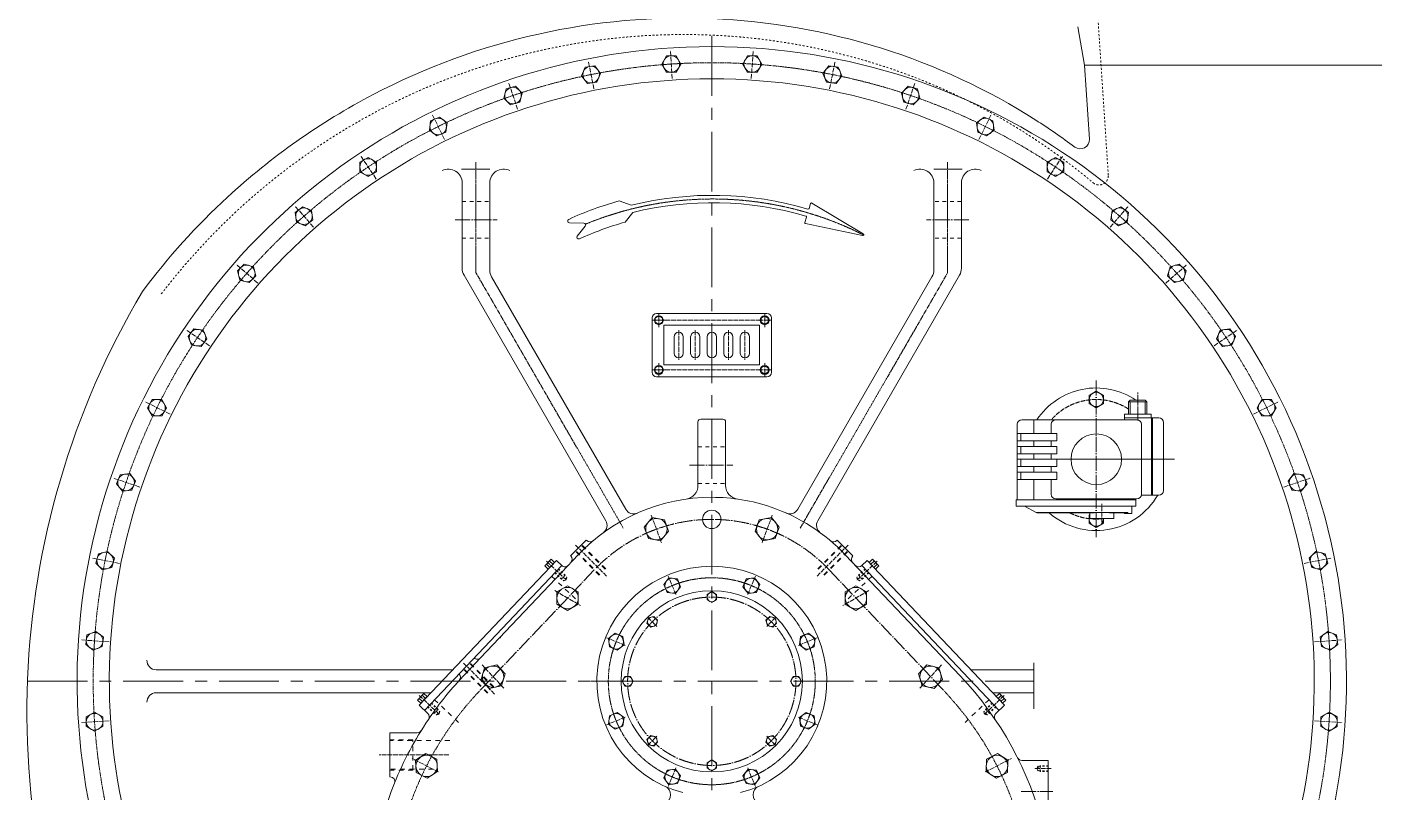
# Model space of a CAD drawing. Header units: millimetres. Extents: x -186 to 966092, y 1050 to 737262.
# Drawn here: x 171915 to 226377, y 528153 to 559086 of the extents above; entities that cross this region are included whole.
import ezdxf

# ---------------------------------------------------------------- set-up
doc = ezdxf.new("R2010")
doc.units = ezdxf.units.MM
doc.header["$LTSCALE"] = 25.4
for name, pattern in [('ACAD_ISO04W100', [30, 24, -3, 0, -3]), ('CENTER', [50.8, 31.75, -6.35, 6.35, -6.35]), ('CHAIN', [0.7087, 0.4724, -0.0591, 0.1181, -0.0591]), ('EB_DASH', [6, 3, -3]), ('EB_DASHDOT', [39, 30, -3, 3, -3])]:
    doc.linetypes.add(name, pattern=pattern)
doc.layers.add('CAXA1', color=5, linetype='CENTER', lineweight=5)

msp = doc.modelspace()

# ---------------------------------------------------------------- linework, layer by layer
at = {"color": 7, "linetype": 'EB_DASH', "lineweight": 5}
for p, q in [((215633.44, 553092.57), (215220.7, 559331.39)), ((193253.44, 537014.81), (193523.3, 536758.97)), ((193266.23, 537028.3), (193617.05, 536695.72)), ((193394.15, 537163.23), (193744.96, 536830.65)), ((193406.94, 537176.73), (193676.8, 536920.89)), ((205811.36, 537163.23), (205460.54, 536830.65)), ((205798.56, 537176.73), (205528.7, 536920.89)), ((205939.27, 537028.3), (205588.46, 536695.72)), ((205952.07, 537014.81), (205682.21, 536758.97)), ((193676.8, 536920.89), (193523.3, 536758.97)), ((193744.96, 536830.65), (193617.05, 536695.72)), ((193617.38, 536695.92), (193719.87, 536726.34)), ((193744.78, 536830.3), (193719.87, 536726.34)), ((205460.54, 536830.65), (205588.46, 536695.72)), ((205460.73, 536830.3), (205485.63, 536726.34)), ((205588.12, 536695.92), (205485.63, 536726.34)), ((205528.7, 536920.89), (205682.21, 536758.97)), ((195911.29, 532632.13), (195475.15, 532632.13)), ((188111.11, 531590.63), (188380.97, 531334.79)), ((188123.91, 531604.12), (188474.72, 531271.53)), ((188251.82, 531739.05), (188602.64, 531406.46)), ((188264.62, 531752.54), (188534.48, 531496.71)), ((210953.68, 531739.05), (210602.86, 531406.46)), ((210940.89, 531752.54), (210671.03, 531496.71)), ((211081.6, 531604.12), (210730.78, 531271.53)), ((211094.39, 531590.63), (210824.53, 531334.79)), ((188380.97, 531334.79), (188534.48, 531496.71)), ((188474.72, 531271.53), (188602.64, 531406.46)), ((188475.06, 531271.74), (188577.55, 531302.15)), ((188602.45, 531406.11), (188577.55, 531302.15)), ((210730.78, 531271.53), (210602.86, 531406.46)), ((210603.05, 531406.11), (210627.95, 531302.15)), ((210730.44, 531271.74), (210627.95, 531302.15)), ((210824.53, 531334.79), (210671.03, 531496.71)), ((212798.15, 529194.32), (212743.4, 529099.5)), ((212798.15, 529004.68), (212743.4, 529099.5)), ((212798.15, 529194.32), (212798.15, 529004.68)), ((213207.19, 529194.32), (212798.15, 529194.32)), ((213207.19, 529004.68), (212798.15, 529004.68)), ((212872.52, 529211.06), (212872.52, 528987.94)), ((213207.19, 529211.06), (212874.38, 529211.06)), ((213207.19, 528987.94), (212874.38, 528987.94))]:
    msp.add_line(p, q, dxfattribs=at)
at = {"color": 7, "lineweight": 5}
for p, q in [((214669.44, 557546.48), (214398.06, 559085.57)), ((197773.97, 557920.58), (197580.75, 557585.91)), ((197773.97, 557920.58), (198160.42, 557920.58)), ((198353.64, 557585.91), (198160.42, 557920.58)), ((200851.86, 557585.91), (201045.09, 557920.58)), ((201431.53, 557920.58), (201045.09, 557920.58)), ((201431.53, 557920.58), (201624.75, 557585.91)), ((194488.81, 557465.53), (194340.93, 557108.5)), ((194488.81, 557465.53), (194871.95, 557515.97)), ((195107.2, 557209.38), (194871.95, 557515.97)), ((194959.32, 556852.35), (195107.2, 557209.38)), ((197580.75, 557585.91), (197773.97, 557251.24)), ((197773.97, 557251.24), (198160.42, 557251.24)), ((198160.42, 557251.24), (198353.64, 557585.91)), ((201045.09, 557251.24), (200851.86, 557585.91)), ((201431.53, 557251.24), (201045.09, 557251.24)), ((201624.75, 557585.91), (201431.53, 557251.24)), ((204098.3, 557209.38), (204333.55, 557515.97)), ((204246.18, 556852.35), (204098.3, 557209.38)), ((204716.69, 557465.53), (204333.55, 557515.97)), ((204716.69, 557465.53), (204864.57, 557108.5)), ((214867.46, 554553.29), (214669.44, 557546.48)), ((214669.44, 557546.48), (232494.84, 557546.48)), ((191291.16, 556585.57), (191664.43, 556685.59)), ((191937.69, 556412.33), (191664.43, 556685.59)), ((194340.93, 557108.5), (194576.18, 556801.91)), ((194576.18, 556801.91), (194959.32, 556852.35)), ((204629.32, 556801.91), (204246.18, 556852.35)), ((204864.57, 557108.5), (204629.32, 556801.91)), ((207267.81, 556412.33), (207541.07, 556685.59)), ((207914.35, 556585.57), (207541.07, 556685.59)), ((191291.16, 556585.57), (191191.14, 556212.29)), ((191191.14, 556212.29), (191464.39, 555939.04)), ((191837.67, 556039.06), (191937.69, 556412.33)), ((207367.83, 556039.06), (207267.81, 556412.33)), ((208014.37, 556212.29), (207741.11, 555939.04)), ((207914.35, 556585.57), (208014.37, 556212.29)), ((191464.39, 555939.04), (191837.67, 556039.06)), ((207741.11, 555939.04), (207367.83, 556039.06)), ((188235.71, 555295.77), (188185.27, 554912.63)), ((188235.71, 555295.77), (188592.74, 555443.65)), ((188899.33, 555208.4), (188592.74, 555443.65)), ((188848.88, 554825.26), (188899.33, 555208.4)), ((210306.18, 555208.4), (210612.76, 555443.65)), ((210356.62, 554825.26), (210306.18, 555208.4)), ((210969.79, 555295.77), (210612.76, 555443.65)), ((210969.79, 555295.77), (211020.23, 554912.63)), ((188185.27, 554912.63), (188491.86, 554677.37)), ((188491.86, 554677.37), (188848.88, 554825.26)), ((210713.64, 554677.37), (210356.62, 554825.26)), ((211020.23, 554912.63), (210713.64, 554677.37)), ((185374.76, 553618.18), (185709.43, 553811.4)), ((185374.76, 553618.18), (185374.76, 553231.73)), ((186044.1, 553618.18), (185709.43, 553811.4)), ((186044.1, 553231.73), (186044.1, 553618.18)), ((189486.43, 553334), (190627.39, 553334)), ((209719.07, 553334), (208578.11, 553334)), ((213161.4, 553618.18), (213496.07, 553811.4)), ((213161.4, 553231.73), (213161.4, 553618.18)), ((213830.74, 553618.18), (213496.07, 553811.4)), ((213830.74, 553618.18), (213830.74, 553231.73)), ((185374.76, 553231.73), (185709.43, 553038.51)), ((185709.43, 553038.51), (186044.1, 553231.73)), ((213496.07, 553038.51), (213161.4, 553231.73)), ((213830.74, 553231.73), (213496.07, 553038.51)), ((189511.33, 549330.95), (189511.33, 552776.22)), ((190626.9, 549258.01), (190626.9, 552776.22)), ((208578.6, 549258.01), (208578.6, 552776.22)), ((209694.17, 549330.95), (209694.17, 552776.22)), ((182757.25, 551581.51), (183063.84, 551816.77)), ((183420.87, 551668.88), (183063.84, 551816.77)), ((195860.7, 552056.95), (196341.68, 551875.04)), ((203597.03, 551943.48), (203537.37, 551749.16)), ((205727.96, 550722.32), (203651.67, 551964.48)), ((215784.63, 551668.88), (216141.66, 551816.77)), ((216448.25, 551581.51), (216141.66, 551816.77)), ((182757.25, 551581.51), (182807.69, 551198.38)), ((182807.69, 551198.38), (183164.72, 551050.49)), ((183164.72, 551050.49), (183471.31, 551285.74)), ((183471.31, 551285.74), (183420.87, 551668.88)), ((193848.27, 551165.4), (194425.93, 551150.44)), ((196102.96, 551194.89), (196406.29, 551584.56)), ((203428.23, 551393.65), (203364.26, 551185.31)), ((215734.19, 551285.74), (215784.63, 551668.88)), ((216040.78, 551050.49), (215734.19, 551285.74)), ((216397.81, 551198.38), (216040.78, 551050.49)), ((216448.25, 551581.51), (216397.81, 551198.38)), ((194160.11, 550633.59), (194481.71, 551029.18)), ((205694.55, 550655.88), (203392.19, 551138)), ((180427.98, 549220.62), (180701.24, 549493.88)), ((180427.98, 549220.62), (180528, 548847.34)), ((181074.51, 549393.86), (180701.24, 549493.88)), ((180901.27, 548747.33), (181174.53, 549020.58)), ((181174.53, 549020.58), (181074.51, 549393.86)), ((195318.25, 539123.61), (189586.06, 549052.06)), ((196123.35, 539588.41), (190701.63, 548979.11)), ((203082.15, 539588.41), (208503.87, 548979.11)), ((203887.25, 539123.61), (209619.44, 549052.06)), ((218030.97, 549020.58), (218130.99, 549393.86)), ((218304.23, 548747.33), (218030.97, 549020.58)), ((218130.99, 549393.86), (218504.27, 549493.88)), ((218777.52, 549220.62), (218504.27, 549493.88)), ((218777.52, 549220.62), (218677.5, 548847.34)), ((180528, 548847.34), (180901.27, 548747.33)), ((218677.5, 548847.34), (218304.23, 548747.33)), ((197371.61, 547506.53), (201833.89, 547506.53)), ((197371.61, 547506.53), (201833.89, 547506.53)), ((178426.79, 546575.89), (178662.04, 546882.48)), ((179045.18, 546832.04), (178662.04, 546882.48)), ((179193.07, 546475.01), (179045.18, 546832.04)), ((197185.69, 545126.66), (197185.69, 547320.61)), ((197185.69, 545126.66), (197185.69, 547320.61)), ((197669.1, 545424.14), (197669.1, 547023.12)), ((197669.1, 547023.12), (201536.4, 547023.12)), ((201536.4, 545424.14), (201536.4, 547023.12)), ((202019.81, 545126.66), (202019.81, 547320.61)), ((202019.81, 545126.66), (202019.81, 547320.61)), ((220012.44, 546475.01), (220160.32, 546832.04)), ((220160.32, 546832.04), (220543.46, 546882.48)), ((220778.71, 546575.89), (220543.46, 546882.48)), ((178426.79, 546575.89), (178574.68, 546218.87)), ((178957.81, 546168.43), (179193.07, 546475.01)), ((198078.14, 545888.96), (198078.14, 546558.3)), ((198450, 545888.96), (198450, 546558.3)), ((198747.48, 545888.96), (198747.48, 546558.3)), ((199119.34, 545888.96), (199119.34, 546558.3)), ((199416.82, 545888.96), (199416.82, 546558.3)), ((199788.68, 545888.96), (199788.68, 546558.3)), ((200086.16, 545888.96), (200086.16, 546558.3)), ((200458.02, 545888.96), (200458.02, 546558.3)), ((200755.5, 545888.96), (200755.5, 546558.3)), ((201127.36, 545888.96), (201127.36, 546558.3)), ((220247.69, 546168.43), (220012.44, 546475.01)), ((220778.71, 546575.89), (220630.83, 546218.87)), ((178574.68, 546218.87), (178957.81, 546168.43)), ((220630.83, 546218.87), (220247.69, 546168.43)), ((197669.1, 545424.14), (201536.4, 545424.14)), ((197371.61, 544940.73), (201833.89, 544940.73)), ((197371.61, 544940.73), (201833.89, 544940.73)), ((176787.93, 543692.59), (176981.15, 544027.26)), ((176787.93, 543692.59), (176981.15, 543357.92)), ((177367.59, 544027.26), (176981.15, 544027.26)), ((177560.81, 543692.59), (177367.59, 544027.26)), ((177367.59, 543357.92), (177560.81, 543692.59)), ((216448.96, 543923.82), (216523.33, 543998.19)), ((216448.96, 543428.97), (216448.96, 543923.82)), ((217192.67, 543923.82), (216448.96, 543923.82)), ((217118.3, 543998.19), (216523.33, 543998.19)), ((217192.67, 543923.82), (217118.3, 543998.19)), ((217192.67, 543428.97), (217192.67, 543923.82)), ((221644.69, 543692.59), (221837.91, 544027.26)), ((221837.91, 543357.92), (221644.69, 543692.59)), ((221837.91, 544027.26), (222224.35, 544027.26)), ((222417.57, 543692.59), (222224.35, 544027.26)), ((222417.57, 543692.59), (222224.35, 543357.92)), ((176981.15, 543357.92), (177367.59, 543357.92)), ((199044.97, 543118.47), (199044.97, 540548.82)), ((199602.75, 543230.03), (199156.52, 543230.03)), ((199602.75, 543230.03), (200048.98, 543230.03)), ((200160.53, 543118.47), (200160.53, 540548.82)), ((211949.5, 539970.71), (211949.5, 543019.93)), ((212135.43, 543205.86), (213545.57, 543205.86)), ((212135.43, 543205.86), (216783.63, 543205.86)), ((212618.84, 542648.07), (212618.84, 543205.86)), ((213325.37, 542648.07), (213325.37, 543019.93)), ((216281.63, 543205.86), (216281.63, 543428.97)), ((217360.01, 543428.97), (216281.63, 543428.97)), ((217676.09, 543280.23), (216281.63, 543280.23)), ((216969.56, 540193.82), (216969.56, 543019.93)), ((217360.01, 543280.23), (217360.01, 543428.97)), ((217378.6, 540156.64), (217378.6, 543280.23)), ((217415.79, 540156.64), (217415.79, 543280.23)), ((217415.79, 543106.37), (217415.79, 543201.19)), ((217862.01, 540342.57), (217862.01, 543094.3)), ((222224.35, 543357.92), (221837.91, 543357.92)), ((213548.48, 542648.07), (211949.5, 542648.07)), ((212098.25, 542350.59), (212098.25, 542648.07)), ((213548.48, 542350.59), (213548.48, 542648.07)), ((213548.48, 542350.59), (211949.5, 542350.59)), ((213548.48, 542127.48), (211949.5, 542127.48)), ((212098.25, 541829.99), (212098.25, 542127.48)), ((212618.84, 542127.48), (212618.84, 542350.59)), ((213325.37, 542127.48), (213325.37, 542350.59)), ((213548.48, 541829.99), (213548.48, 542127.48)), ((213548.48, 541829.99), (213548.48, 541918.8)), ((213548.48, 541829.99), (211949.5, 541829.99)), ((213548.48, 541606.88), (211949.5, 541606.88)), ((212098.25, 541309.39), (212098.25, 541606.88)), ((212618.84, 541606.88), (212618.84, 541829.99)), ((213325.37, 541606.88), (213325.37, 541829.99)), ((213548.48, 541309.39), (213548.48, 541606.88)), ((213548.48, 541369.44), (213548.48, 541606.88)), ((175539.43, 540620.03), (175687.32, 540977.06)), ((176070.46, 541027.5), (175687.32, 540977.06)), ((176305.71, 540720.91), (176070.46, 541027.5)), ((213548.48, 541309.39), (211949.5, 541309.39)), ((213548.48, 541086.28), (211949.5, 541086.28)), ((212098.25, 540788.79), (212098.25, 541086.28)), ((212618.84, 541086.28), (212618.84, 541309.39)), ((213325.37, 541086.28), (213325.37, 541309.39)), ((213548.48, 540788.79), (213548.48, 541086.28)), ((222899.79, 540720.91), (223135.05, 541027.5)), ((223135.05, 541027.5), (223518.18, 540977.06)), ((223666.07, 540620.03), (223518.18, 540977.06)), ((175539.43, 540620.03), (175774.68, 540313.44)), ((175774.68, 540313.44), (176157.82, 540363.88)), ((176157.82, 540363.88), (176305.71, 540720.91)), ((213548.48, 540788.79), (211949.5, 540788.79)), ((212618.84, 539970.71), (212618.84, 540788.79)), ((213325.37, 540193.82), (213325.37, 540788.79)), ((217415.79, 540367.69), (217415.79, 540272.86)), ((223047.68, 540363.88), (222899.79, 540720.91)), ((223430.82, 540313.44), (223047.68, 540363.88)), ((223666.07, 540620.03), (223430.82, 540313.44)), ((216746.45, 539970.71), (211912.32, 539970.71)), ((211912.32, 539710.41), (211912.32, 539970.71)), ((216783.63, 540007.9), (213511.3, 540007.9)), ((216533.56, 539970.71), (216438.73, 539970.71)), ((216690.67, 539970.71), (216690.67, 540007.9)), ((216746.45, 539710.41), (216746.45, 539970.71)), ((217676.09, 540156.64), (216965.8, 540156.64)), ((216746.45, 539710.41), (211912.32, 539710.41)), ((212246.99, 539710.41), (212746.99, 539441.18)), ((216419.03, 539450.11), (212730.4, 539450.11)), ((215062.09, 539438.96), (212755.81, 539438.96)), ((214887.17, 539215.84), (214887.17, 539438.96)), ((215853.99, 539215.84), (214887.17, 539215.84)), ((215073.24, 539450.11), (215062.09, 539438.96)), ((215667.91, 539450.11), (215679.07, 539438.96)), ((216419.03, 539438.96), (215679.07, 539438.96)), ((215853.99, 539215.84), (215853.99, 539438.96)), ((216281.63, 539412.93), (216281.63, 539438.96)), ((216579.11, 539412.93), (216281.63, 539412.93)), ((216419.03, 539438.96), (216419.03, 539450.11)), ((216579.11, 539412.93), (216579.11, 539710.41)), ((194527.97, 538337.97), (193896.91, 537706.91)), ((194546.54, 538319.41), (194527.97, 538337.97)), ((204658.96, 538319.41), (204677.53, 538337.97)), ((204677.53, 538337.97), (205308.59, 537706.91)), ((174702.67, 537410.8), (174802.69, 537784.08)), ((175175.96, 537884.09), (174802.69, 537784.08)), ((175449.22, 537610.84), (175175.96, 537884.09)), ((175349.2, 537237.56), (175449.22, 537610.84)), ((193107.29, 537563.29), (192851.45, 537293.43)), ((193107.29, 537563.29), (193242.22, 537435.37)), ((194205.55, 537748.87), (193541.87, 537048.81)), ((193906.92, 537696.91), (193896.91, 537706.91)), ((204999.95, 537748.87), (209641.54, 532852.87)), ((205298.58, 537696.91), (205308.59, 537706.91)), ((206098.21, 537563.29), (205963.28, 537435.37)), ((206098.21, 537563.29), (206354.05, 537293.43)), ((223756.28, 537610.84), (224029.54, 537884.09)), ((223856.3, 537237.56), (223756.28, 537610.84)), ((224029.54, 537884.09), (224402.82, 537784.08)), ((224502.83, 537410.8), (224402.82, 537784.08)), ((174702.67, 537410.8), (174975.92, 537137.54)), ((174975.92, 537137.54), (175349.2, 537237.56)), ((193318.97, 537516.33), (187767.31, 531660.37)), ((193534.86, 537311.66), (187983.2, 531455.7)), ((193541.87, 537048.81), (190256.32, 533583.18)), ((192851.45, 537293.43), (192986.38, 537165.51)), ((193054.68, 537237.55), (192919.75, 537365.47)), ((193173.92, 537363.33), (193038.99, 537491.24)), ((193534.86, 537311.66), (193318.97, 537516.33)), ((193406.94, 537176.73), (193406.94, 537176.73)), ((205670.64, 537311.66), (205886.53, 537516.33)), ((205670.64, 537311.66), (211222.31, 531455.7)), ((205886.53, 537516.33), (211438.19, 531660.37)), ((206031.58, 537363.33), (206166.51, 537491.24)), ((206150.82, 537237.55), (206285.75, 537365.47)), ((206354.05, 537293.43), (206219.12, 537165.51)), ((224229.58, 537137.54), (223856.3, 537237.56)), ((224502.83, 537410.8), (224229.58, 537137.54)), ((174291.95, 534119.8), (174342.39, 534502.94)), ((174699.42, 534650.83), (174342.39, 534502.94)), ((175006.01, 534415.58), (174699.42, 534650.83)), ((174955.56, 534032.44), (175006.01, 534415.58)), ((224199.5, 534415.58), (224506.08, 534650.83)), ((224249.94, 534032.44), (224199.5, 534415.58)), ((224506.08, 534650.83), (224863.11, 534502.94)), ((224913.55, 534119.8), (224863.11, 534502.94)), ((174291.95, 534119.8), (174598.54, 533884.55)), ((174598.54, 533884.55), (174955.56, 534032.44)), ((224606.97, 533884.55), (224249.94, 534032.44)), ((224913.55, 534119.8), (224606.97, 533884.55)), ((190256.32, 533583.18), (189390.19, 532666.15)), ((212617.68, 531516.56), (212617.68, 533375.84)), ((189129.24, 533096.95), (177137.08, 533096.95)), ((189379.2, 532928.22), (189384.39, 532923.03)), ((210076.26, 533096.95), (212617.68, 533096.95)), ((188247.91, 532167.31), (177137.08, 532167.31)), ((187964.97, 532139.1), (187709.13, 531869.24)), ((187964.97, 532139.1), (188099.9, 532011.18)), ((196962.57, 532632.13), (194707.64, 532632.13)), ((210957.59, 532167.31), (212617.68, 532167.31)), ((211240.54, 532139.1), (211105.61, 532011.18)), ((211240.54, 532139.1), (211496.37, 531869.24)), ((187709.13, 531869.24), (187844.06, 531741.32)), ((187767.31, 531660.37), (188119.54, 531326.44)), ((187912.36, 531813.37), (187777.43, 531941.29)), ((188099.9, 532011.18), (187844.06, 531741.32)), ((188031.6, 531939.14), (187896.67, 532067.06)), ((211438.19, 531660.37), (211085.96, 531326.44)), ((211173.91, 531939.14), (211308.84, 532067.06)), ((211293.14, 531813.37), (211428.07, 531941.29)), ((211496.37, 531869.24), (211361.44, 531741.32)), ((174648.98, 531383.02), (174314.31, 531189.8)), ((174314.31, 530803.35), (174314.31, 531189.8)), ((174983.65, 531189.8), (174648.98, 531383.02)), ((174983.65, 530803.35), (174983.65, 531189.8)), ((224221.85, 531189.8), (224556.52, 531383.02)), ((224221.85, 530803.35), (224221.85, 531189.8)), ((224556.52, 531383.02), (224891.19, 531189.8)), ((224891.19, 530803.35), (224891.19, 531189.8)), ((174314.31, 530803.35), (174648.98, 530610.13)), ((174648.98, 530610.13), (174983.65, 530803.35)), ((186587.94, 528764.83), (186587.94, 530549.74)), ((187695.92, 530549.74), (186587.94, 530549.74)), ((224556.52, 530610.13), (224221.85, 530803.35)), ((224891.19, 530803.35), (224556.52, 530610.13)), ((212134.24, 529434.17), (213207.19, 529434.17)), ((213207.19, 529434.17), (213207.19, 526905.55)), ((213207.19, 529211.06), (213207.19, 528987.94)), ((186601.18, 528764.83), (186587.94, 528764.83))]:
    msp.add_line(p, q, dxfattribs=at)
at = {"color": 7, "linetype": 'ACAD_ISO04W100', "lineweight": 5, "ltscale": 0.3}
for p, q in [((194838.82, 556582.02), (194619.31, 557685.6)), ((198005.67, 556998.95), (197932.07, 558121.73)), ((201199.84, 556998.95), (201273.43, 558121.73)), ((204366.68, 556582.02), (204586.19, 557685.6)), ((191753.49, 555755.31), (191391.81, 556820.79)), ((207452.01, 555755.31), (207813.69, 556820.79)), ((188802.46, 554532.96), (188304.8, 555542.11)), ((210403.04, 554532.96), (210900.7, 555542.11)), ((186036.23, 552935.87), (185411.1, 553871.44)), ((213169.27, 552935.87), (213794.4, 553871.44)), ((183502.12, 550991.38), (182760.23, 551837.35)), ((215703.38, 550991.38), (216445.27, 551837.35)), ((181243.5, 548732.76), (180397.53, 549474.66)), ((217962, 548732.76), (218807.97, 549474.66)), ((197464.58, 546949.71), (197464.58, 547482.86)), ((201740.92, 546949.71), (201740.92, 547482.86)), ((179299.01, 546198.66), (178363.45, 546823.78)), ((197726.68, 547227.64), (197213.13, 547227.64)), ((197726.68, 547227.64), (197213.13, 547227.64)), ((201578.75, 547227.64), (197306.19, 547227.64)), ((201578.75, 547227.64), (197306.19, 547227.64)), ((198264.07, 546826.25), (198264.07, 545620.67)), ((198933.41, 546826.25), (198933.41, 545620.67)), ((200272.09, 546826.25), (200272.09, 545620.67)), ((200941.43, 546826.25), (200941.43, 545620.67)), ((201478.82, 547227.64), (201992.38, 547227.64)), ((201478.82, 547227.64), (201992.38, 547227.64)), ((219906.49, 546198.66), (220842.05, 546823.78)), ((197726.68, 545219.62), (197213.13, 545219.62)), ((197726.68, 545219.62), (197213.13, 545219.62)), ((201578.75, 545219.62), (197306.19, 545219.62)), ((201578.75, 545219.62), (197306.19, 545219.62)), ((197464.58, 545497.55), (197464.58, 544964.4)), ((201478.82, 545219.62), (201992.38, 545219.62)), ((201478.82, 545219.62), (201992.38, 545219.62)), ((201740.92, 545497.55), (201740.92, 544964.4)), ((216820.82, 543553.68), (216820.82, 544312.7)), ((177701.93, 543432.42), (176692.77, 543930.08)), ((221503.57, 543432.42), (222512.73, 543930.08)), ((176479.57, 540481.39), (175414.09, 540843.08)), ((222725.93, 540481.39), (223791.41, 540843.08)), ((215370.58, 539069.72), (215370.58, 539811.33)), ((197156.44, 539353.33), (197567.95, 538222.71)), ((202049.07, 539353.33), (201637.55, 538222.71)), ((195349.05, 536885.84), (194094.7, 538140.19)), ((203856.45, 536885.84), (205110.8, 538140.19)), ((175652.86, 537396.06), (174549.28, 537615.58)), ((223552.64, 537396.06), (224656.22, 537615.58)), ((192920.77, 537483.91), (193747.07, 536700.55)), ((206284.74, 537483.91), (205458.43, 536700.55)), ((198150.58, 536137.99), (197840.38, 536886.88)), ((201054.92, 536137.99), (201365.12, 536886.88)), ((193257.13, 536295.78), (194299.11, 535694.19)), ((205948.37, 536295.78), (204906.39, 535694.19)), ((197012.7, 535222.18), (197383.84, 534851.04)), ((202192.8, 535222.18), (201821.66, 534851.04)), ((175235.94, 534229.22), (174113.15, 534302.81)), ((196096.9, 534084.31), (195348, 534394.51)), ((203108.61, 534084.31), (203857.5, 534394.51)), ((223969.57, 534229.22), (225092.35, 534302.81)), ((190822.92, 532115.56), (189568.57, 533369.91)), ((191191.56, 532355.64), (190316.64, 533293.87)), ((208013.95, 532355.64), (208888.86, 533293.87)), ((187778.44, 532059.73), (188604.75, 531276.36)), ((211427.06, 532059.73), (210600.75, 531276.36)), ((175235.94, 531035.05), (174113.15, 530961.46)), ((196096.9, 531179.96), (195348, 530869.76)), ((203108.61, 531179.96), (203857.5, 530869.76)), ((223969.57, 531035.05), (225092.35, 530961.46)), ((197012.7, 530042.08), (197383.84, 530413.23)), ((202192.8, 530042.08), (201821.66, 530413.23)), ((188966.03, 529657.2), (186161.3, 529657.23)), ((188553.02, 528965.85), (187492.78, 529506.07)), ((210652.48, 528965.85), (211712.72, 529506.07)), ((198150.58, 529126.28), (197840.38, 528377.39)), ((201054.92, 529126.28), (201365.12, 528377.39)), ((213318.75, 529099.5), (212631.85, 529099.5))]:
    msp.add_line(p, q, dxfattribs=at)
at = {"color": 7, "linetype": 'CHAIN', "lineweight": 5, "ltscale": 10}
for p, q in [((190069.12, 553616.77), (190069.12, 549145.02)), ((209136.39, 553616.77), (209136.39, 549145.02))]:
    msp.add_line(p, q, dxfattribs=at)
at = {"color": 7, "linetype": 'EB_DASH', "lineweight": 5, "ltscale": 2}
for p, q in [((189511.33, 552032.51), (190626.9, 552032.51)), ((209694.17, 552032.51), (208578.6, 552032.51)), ((189511.33, 550545.08), (190626.9, 550545.08)), ((209694.17, 550545.08), (208578.6, 550545.08)), ((199044.97, 542114.46), (200160.53, 542114.46)), ((199044.97, 540627.04), (200160.53, 540627.04))]:
    msp.add_line(p, q, dxfattribs=at)
at = {"color": 7, "linetype": 'ACAD_ISO04W100', "lineweight": 5}
for p, q in [((189226.03, 551288.79), (190925.84, 551288.79)), ((209997.58, 551288.79), (208289.27, 551288.79)), ((215147.46, 544795.06), (215147.46, 538452.87)), ((198703.99, 541370.75), (200453.35, 541370.75)), ((212000.93, 541606.88), (218307.28, 541606.88)), ((218133.87, 541606.88), (213906.45, 541606.88)), ((194853.22, 537134.86), (190211.63, 532238.86)), ((204352.28, 537134.86), (208993.87, 532238.86)), ((212107.19, 528169.86), (213385.08, 528169.86))]:
    msp.add_line(p, q, dxfattribs=at)
at = {"color": 7, "linetype": 'CHAIN', "lineweight": 5, "ltscale": 15}
for p, q in [((196025.39, 538828.44), (190069.12, 549145.02)), ((203180.11, 538828.44), (209136.39, 549145.02))]:
    msp.add_line(p, q, dxfattribs=at)
at = {"color": 7, "linetype": 'Continuous', "lineweight": 5}
for p, q in [((216523.33, 543428.97), (216523.33, 543923.82)), ((217118.3, 543428.97), (217118.3, 543923.82))]:
    msp.add_line(p, q, dxfattribs=at)
at = {"color": 7, "linetype": 'EB_DASHDOT', "lineweight": 5}
msp.add_line((216820.82, 543168.67), (216820.82, 543540.53), dxfattribs=at)
at = {"color": 7, "linetype": 'EB_DASH', "lineweight": 5, "ltscale": 2.5}
for p, q in [((195296.6, 537158.1), (194322.35, 538132.35)), ((195318.75, 537179.07), (194343.91, 538153.91)), ((203886.75, 537179.07), (204861.59, 538153.91)), ((203908.9, 537158.1), (204883.15, 538132.35)), ((195055.81, 536916.13), (194080.97, 537890.97)), ((195076.78, 536938.28), (194102.53, 537912.53)), ((204128.72, 536938.28), (205102.97, 537912.53)), ((204149.69, 536916.13), (205124.53, 537890.97)), ((193125.52, 536879.88), (194124, 535933.28)), ((206079.98, 536879.88), (205081.5, 535933.28)), ((190770.48, 532387.83), (189796.22, 533362.08)), ((190792.63, 532408.8), (189817.79, 533383.64)), ((190529.69, 532145.86), (189554.84, 533120.7)), ((190550.66, 532168.01), (189576.41, 533142.26)), ((188392.53, 531887.47), (189456.39, 530878.9)), ((210812.97, 531887.47), (209749.11, 530878.9)), ((187517.58, 530270.79), (186587.94, 530270.79)), ((189007.11, 530233.6), (186587.94, 530233.6)), ((187517.57, 529043.64), (187517.58, 530270.79)), ((188340.33, 529080.81), (186587.93, 529080.85)), ((187517.57, 529043.64), (186587.93, 529043.66))]:
    msp.add_line(p, q, dxfattribs=at)
at = {"color": 7, "lineweight": 5}
for points in [[(197464.58, 547394.98), (197609.5, 547311.31), (197609.5, 547143.97), (197464.58, 547060.31), (197319.66, 547143.97), (197319.66, 547311.31)], [(201740.92, 547394.98), (201596.01, 547311.31), (201596.01, 547143.97), (201740.92, 547060.31), (201885.84, 547143.97), (201885.84, 547311.31)], [(197464.58, 545052.28), (197609.5, 545135.95), (197609.5, 545303.29), (197464.58, 545386.95), (197319.66, 545303.29), (197319.66, 545135.95)], [(201740.92, 545052.28), (201596.01, 545135.95), (201596.01, 545303.29), (201740.92, 545386.95), (201885.84, 545303.29), (201885.84, 545135.95)], [(215147.46, 543689.27), (215437.3, 543856.61), (215437.3, 544191.28), (215147.46, 544358.61), (214857.63, 544191.28), (214857.63, 543856.61)], [(196873.55, 538868.21), (197044.38, 538400.12), (197535.17, 538314.02), (197855.13, 538696), (197684.31, 539164.09), (197193.52, 539250.2)], [(202331.95, 538868.21), (202161.12, 538400.12), (201670.33, 538314.02), (201350.37, 538696), (201521.19, 539164.09), (202011.98, 539250.2)], [(193343.22, 535747.54), (193774.96, 535498.77), (194206.28, 535748.28), (194205.85, 536246.57), (193774.11, 536495.34), (193342.79, 536245.83)], [(197870.35, 536814.51), (197661.19, 536541.92), (197792.67, 536224.48), (198133.33, 536179.63), (198342.5, 536452.22), (198211.01, 536769.66)], [(201335.15, 536814.51), (200994.49, 536769.66), (200863.01, 536452.22), (201072.17, 536179.63), (201412.83, 536224.48), (201544.32, 536541.92)], [(205862.28, 535747.54), (205430.54, 535498.77), (204999.22, 535748.28), (204999.65, 536246.57), (205431.39, 536495.34), (205862.71, 536245.83)], [(199602.75, 536257.83), (199409.53, 536146.27), (199409.53, 535923.16), (199602.75, 535811.6), (199795.97, 535923.16), (199795.97, 536146.27)], [(197038.99, 535195.89), (196981.25, 534980.38), (197139.01, 534822.61), (197354.52, 534880.36), (197412.27, 535095.87), (197254.51, 535253.64)], [(202166.51, 535195.89), (201951, 535253.64), (201793.23, 535095.87), (201850.98, 534880.36), (202066.49, 534822.61), (202224.25, 534980.38)], [(195420.37, 534364.53), (195465.22, 534023.88), (195782.66, 533892.39), (196055.25, 534101.56), (196010.4, 534442.21), (195692.96, 534573.7)], [(203785.13, 534364.53), (203512.54, 534573.7), (203195.1, 534442.21), (203150.25, 534101.55), (203422.84, 533892.39), (203740.28, 534023.88)], [(191100.88, 532453.91), (190615.52, 532341.13), (190275.18, 532705.07), (190420.19, 533181.79), (190905.54, 533294.57), (191245.89, 532930.63)], [(208104.62, 532453.91), (208589.98, 532341.13), (208930.32, 532705.07), (208785.32, 533181.79), (208299.96, 533294.57), (207959.61, 532930.63)], [(195977.05, 532632.13), (196088.61, 532438.91), (196311.72, 532438.91), (196423.28, 532632.13), (196311.72, 532825.35), (196088.61, 532825.35)], [(203228.45, 532632.13), (203116.89, 532825.35), (202893.78, 532825.35), (202782.22, 532632.13), (202893.78, 532438.91), (203116.89, 532438.91)], [(195420.37, 530899.73), (195692.96, 530690.57), (196010.4, 530822.06), (196055.25, 531162.71), (195782.66, 531371.88), (195465.22, 531240.39)], [(203785.13, 530899.73), (203740.28, 531240.39), (203422.84, 531371.88), (203150.25, 531162.71), (203195.1, 530822.06), (203512.54, 530690.57)], [(197038.99, 530068.38), (197254.51, 530010.63), (197412.27, 530168.4), (197354.52, 530383.91), (197139.01, 530441.65), (196981.25, 530283.89)], [(202166.51, 530068.38), (202224.25, 530283.89), (202066.49, 530441.65), (201850.98, 530383.91), (201793.23, 530168.4), (201951, 530010.63)], [(188516.26, 528983.79), (188490.88, 529481.43), (188047.23, 529708.28), (187628.95, 529437.48), (187654.32, 528939.84), (188097.97, 528713)], [(199602.75, 529006.43), (199795.97, 529117.99), (199795.97, 529341.1), (199602.75, 529452.66), (199409.53, 529341.1), (199409.53, 529117.99)], [(210689.24, 528983.79), (210714.62, 529481.43), (211158.27, 529708.28), (211576.56, 529437.48), (211551.18, 528939.84), (211107.53, 528713)], [(197870.35, 528449.75), (198211.01, 528494.6), (198342.5, 528812.04), (198133.33, 529084.63), (197792.67, 529039.79), (197661.18, 528722.35)], [(201335.15, 528449.75), (201544.32, 528722.35), (201412.83, 529039.79), (201072.17, 529084.63), (200863.01, 528812.04), (200994.49, 528494.6)]]:
    msp.add_lwpolyline(points, close=True, dxfattribs=at)
msp.add_lwpolyline([(215437.3, 539215.84), (215437.3, 539022.48), (215147.46, 538855.14), (214857.63, 539022.48), (214857.63, 539357.15), (214887.17, 539374.2)], dxfattribs=at)
for centre, radius in [((197967.19, 557585.91), 334.67), ((201238.31, 557585.91), 334.67), ((194724.07, 557158.94), 334.67), ((204481.44, 557158.94), 334.67), ((191564.41, 556312.31), 334.67), ((207641.09, 556312.31), 334.67), ((188542.3, 555060.51), 334.67), ((210663.2, 555060.51), 334.67), ((185709.43, 553424.96), 334.67), ((213496.07, 553424.96), 334.67), ((183114.28, 551433.63), 334.67), ((216091.22, 551433.63), 334.67), ((180801.26, 549120.6), 334.67), ((218404.25, 549120.6), 334.67), ((197464.58, 547227.64), 179.18), ((201740.92, 547227.64), 179.18), ((178809.93, 546525.45), 334.67), ((220395.57, 546525.45), 334.67), ((197464.58, 545219.62), 179.18), ((201740.92, 545219.62), 179.18), ((215147.46, 544023.94), 289.83), ((177174.37, 543692.59), 334.67), ((222031.13, 543692.59), 334.67), ((215147.46, 541606.88), 1022.6), ((175922.57, 540670.47), 334.67), ((223282.93, 540670.47), 334.67), ((197364.34, 538782.11), 431.53), ((199602.75, 539176.8), 371.86), ((201841.16, 538782.11), 431.53), ((175075.94, 537510.82), 334.67), ((224129.56, 537510.82), 334.67), ((198001.84, 536497.07), 297.56), ((201203.66, 536497.07), 297.56), ((193774.53, 535997.06), 431.53), ((199602.75, 532632.13), 3662.88), ((199602.75, 536034.72), 193.22), ((205430.97, 535997.06), 431.53), ((197196.76, 535038.12), 193.22), ((202008.74, 535038.12), 193.22), ((174648.98, 534267.69), 334.67), ((195737.81, 534233.04), 297.56), ((203467.69, 534233.04), 297.56), ((224556.52, 534267.69), 334.67), ((190760.53, 532817.85), 431.53), ((208444.97, 532817.85), 431.53), ((196200.17, 532632.13), 193.22), ((203005.34, 532632.13), 193.22), ((174648.98, 530996.58), 334.67), ((195737.81, 531031.22), 297.56), ((203467.69, 531031.22), 297.56), ((224556.52, 530996.58), 334.67), ((197196.76, 530226.14), 193.22), ((202008.74, 530226.14), 193.22), ((188072.6, 529210.64), 431.53), ((199602.75, 529229.55), 193.22), ((211132.9, 529210.64), 431.53), ((198001.84, 528767.19), 297.56), ((201203.66, 528767.19), 297.56)]:
    msp.add_circle(centre, radius, dxfattribs=at)
at = {"color": 7, "linetype": 'CHAIN', "lineweight": 5, "ltscale": 15}
msp.add_circle((199602.75, 532632.13), 4183.38, dxfattribs=at)
at = {"color": 7, "linetype": 'ACAD_ISO04W100', "lineweight": 5}
msp.add_circle((199602.75, 532632.13), 3402.59, dxfattribs=at)
at = {"color": 7, "lineweight": 5}
for centre, radius, start, end in [((199602.75, 532632.13), 25658.06, 90, 233.038518), ((199602.75, 532632.13), 25658.06, 306.961482, 90), ((199602.75, 532632.13), 24356.57, 90, 231.293786), ((199602.75, 532632.13), 24356.57, 308.706214, 90), ((214496.42, 554528.74), 371.86, 233.1998, 3.784944), ((188953.55, 552776.22), 557.78, 0, 116.302505), ((191184.68, 552776.22), 557.78, 63.697495, 180), ((208020.82, 552776.22), 557.78, 0, 116.302505), ((210251.95, 552776.22), 557.78, 63.697495, 180), ((199638.67, 538613.06), 13665.66, 73.624946, 103.960979), ((199638.67, 538613.06), 13964.64, 105.696275, 114.628196), ((199638.67, 538613.06), 13368.17, 73.64425, 103.992577), ((203501.82, 551760.07), 37.19, 253.624946, 342.932936), ((203632.58, 551932.57), 37.19, 59.109577, 162.932936), ((193850.2, 551239.75), 74.37, 114.628196, 268.515654), ((199638.67, 538613.06), 13069.19, 105.696275, 114.357811), ((194424, 551076.09), 74.37, 320.890085, 88.515654), ((203399.81, 551174.4), 37.19, 162.932936, 258.172906), ((203392.68, 551404.57), 37.19, 342.932936, 73.64425), ((194217.82, 550586.68), 74.37, 140.890085, 294.357811), ((205711.25, 550689.1), 37.19, 243.30389, 63.30389), ((190069.12, 549330.95), 557.78, 180, 210), ((191184.68, 549258.01), 557.78, 180, 210), ((208020.82, 549258.01), 557.78, 330, 0), ((209136.39, 549330.95), 557.78, 330, 0), ((205228.01, 531381.05), 33312.66, 149.295313, 206.135598), ((197371.61, 547320.61), 185.93, 90, 180), ((197371.61, 547320.61), 185.93, 90, 180), ((201833.89, 547320.61), 185.93, 0, 90), ((201833.89, 547320.61), 185.93, 0, 90), ((198264.07, 546558.3), 185.93, 0, 180), ((198933.41, 546558.3), 185.93, 0, 180), ((199602.75, 546558.3), 185.93, 90, 180), ((199602.75, 546558.3), 185.93, 0, 90), ((200272.09, 546558.3), 185.93, 0, 180), ((200941.43, 546558.3), 185.93, 0, 180), ((198264.07, 545888.96), 185.93, 180, 0), ((198933.41, 545888.96), 185.93, 180, 0), ((199602.75, 545888.96), 185.93, 180, 270), ((199602.75, 545888.96), 185.93, 270, 0), ((200272.09, 545888.96), 185.93, 180, 0), ((200941.43, 545888.96), 185.93, 180, 0), ((197371.61, 545126.66), 185.93, 180, 270), ((197371.61, 545126.66), 185.93, 180, 270), ((201833.89, 545126.66), 185.93, 270, 0), ((201833.89, 545126.66), 185.93, 270, 0), ((215140.82, 541606.88), 2881.88, 56.075471, 146.300394), ((199156.52, 543118.47), 111.56, 90, 180), ((200048.98, 543118.47), 111.56, 0, 90), ((212135.43, 543019.93), 185.93, 90, 180), ((213511.3, 543019.93), 185.93, 90, 180), ((216783.63, 543019.93), 185.93, 0, 90), ((217676.09, 543094.3), 185.93, 0, 90), ((198487.18, 540548.82), 557.78, 278.020933, 0), ((200718.32, 540548.82), 557.78, 180, 261.979067), ((217676.09, 540342.57), 185.93, 270, 0), ((199602.75, 532632.13), 7437.12, 90, 136.528001), ((199602.75, 532632.13), 7437.12, 71.151175, 90), ((215140.82, 541606.88), 2881.88, 228.786359, 329.786352), ((213511.3, 540193.82), 185.93, 180, 270), ((216783.63, 540193.82), 185.93, 270, 0), ((196445.39, 539774.34), 371.86, 210, 293.848825), ((199602.75, 532632.13), 7437.12, 43.471999, 71.151175), ((202760.11, 539774.34), 371.86, 246.151175, 330), ((215147.46, 539189.81), 289.83, 153.909488, 5.152679), ((194996.21, 538937.68), 371.86, 306.150104, 30), ((204209.29, 538937.68), 371.86, 150, 233.849896), ((194678.01, 538450.88), 185.93, 225, 310.24318), ((204527.49, 538450.88), 185.93, 229.75682, 315), ((193775.45, 537565.43), 185.93, 316.528001, 45), ((205430.05, 537565.43), 185.93, 135, 223.471999), ((193662.77, 537446.59), 185.93, 226.528001, 316.528001), ((199602.75, 532632.13), 4648.2, 284.533747, 255.466253), ((205542.73, 537446.59), 185.93, 223.471999, 313.471999), ((177137.08, 533468.81), 371.86, 177.867152, 270), ((190121.39, 533711.09), 185.93, 226.528001, 316.528001), ((199602.75, 523335.73), 13833.04, 137.584506, 145.918785), ((189252.92, 532791.56), 185.93, 317.584506, 45), ((199602.75, 523335.73), 13833.04, 13.967963, 43.471999), ((177137.08, 531795.46), 371.86, 90, 182.132848), ((199602.75, 523335.73), 13833.04, 145.918785, 158.037152), ((187991.62, 531191.51), 185.93, 325.918785, 46.528001), ((211213.88, 531191.51), 185.93, 133.471999, 214.081215), ((187695.92, 530735.67), 185.93, 270, 328.139599), ((212134.24, 529620.1), 185.93, 206.633119, 270), ((199602.75, 523335.73), 13833.04, 158.037152, 204.408666), ((186601.18, 528578.9), 185.93, 338.037152, 90), ((197563.7, 528044.84), 371.86, 293.412686, 66.034837), ((201641.8, 528044.84), 371.86, 113.965163, 246.587314)]:
    msp.add_arc(centre, radius, start, end, dxfattribs=at)
at = {"color": 7, "linetype": 'CHAIN', "lineweight": 5, "ltscale": 15}
for centre, radius, start, end in [((199602.75, 532632.13), 25007.32, 307.807265, 232.192735), ((199602.75, 523335.73), 12940.59, 136.528001, 199.619525), ((199602.75, 523335.73), 12940.59, 281.939526, 43.471999)]:
    msp.add_arc(centre, radius, start, end, dxfattribs=at)
at = {"color": 7, "linetype": 'EB_DASH', "lineweight": 5}
msp.add_arc((215262.39, 553068.02), 371.86, 229.955715, 3.784944, dxfattribs=at)
at = {"color": 7, "linetype": 'CHAIN', "lineweight": 5, "ltscale": 10}
msp.add_arc((199638.67, 538613.06), 13516.91, 63.146267, 112.391008, dxfattribs=at)
at = {"color": 7, "linetype": 'ACAD_ISO04W100', "lineweight": 5, "ltscale": 0.3}
for start, end in [(57.234, 138.58269), (243.756521, 278.416286)]:
    msp.add_arc((215140.82, 541606.88), 2417.06, start, end, dxfattribs=at)
at = {"color": 7, "linetype": 'ACAD_ISO04W100', "lineweight": 5}
msp.add_arc((199602.75, 532632.13), 6544.67, 43.471999, 136.528001, dxfattribs=at)
at = {"color": 7, "linetype": 'Continuous', "lineweight": 5}
msp.add_arc((212755.81, 539457.55), 18.59, 241.699244, 270, dxfattribs=at)
at = {"color": 7, "lineweight": 5}
msp.add_open_spline([(176585.43, 548390.93), (177611.46, 549765.7), (180381.72, 552840.7), (185739.6, 556617.52), (192497.82, 559097.47), (199589.84, 559734.26), (206526.12, 558521.44), (211344.58, 556288.85), (213763.06, 554612.97), (214273.67, 554230.98)], degree=3, knots=[2975.55533106, 2975.55533106, 2975.55533106, 2975.55533106, 3113.95301727, 3307.97828655, 3499.91094382, 3689.75102832, 3877.49858062, 4063.15364268, 4114.56473824, 4114.56473824, 4114.56473824, 4114.56473824], dxfattribs=at)
at = {"color": 7, "linetype": 'EB_DASH', "lineweight": 5}
for points, knots in [([(177348.21, 548290.51), (178297.29, 549526.17), (180942.55, 552418.88), (186078.1, 556031.23), (192673.04, 558443.55), (199589.84, 559057.26), (206350.91, 557867.55), (211483.32, 555482.65), (214180.78, 553491.29), (215023.15, 552783.35)], [2918.7209514, 2918.7209514, 2918.7209514, 2918.7209514, 3044.4198715, 3233.73710953, 3420.96182251, 3606.09405274, 3789.13384396, 3970.08124142, 4058.8158557, 4058.8158557, 4058.8158557, 4058.8158557]), ([(230001.98, 532632.13), (229923.35, 529996.18), (229108.42, 524733.19), (225871.76, 517476.53), (220907.02, 511340.89), (214565.28, 506734.43), (207298.26, 503947.53), (199611.88, 503142.92), (192033.6, 504348.16), (185075.72, 507452.6), (179707.92, 511809.63), (177032.35, 515250.19), (176050.44, 516802.9)], [0, 0, 0, 0, 213.36273155, 425.26407187, 635.70350673, 844.6826123, 1052.20035331, 1258.256205, 1462.85174947, 1665.98699439, 1867.66091287, 2015.88668494, 2015.88668494, 2015.88668494, 2015.88668494])]:
    msp.add_open_spline(points, degree=3, knots=knots, dxfattribs=at)
at = {"color": 7, "linetype": 'Continuous', "lineweight": 5}
for p in [(215147.46, 541606.88), (215147.46, 541606.88), (191050.06, 534398.45), (187331.5, 529657.28)]:
    msp.add_point(p, dxfattribs=at)
at = {"layer": 'CAXA1', "linetype": 'CENTER', "lineweight": 5, "ltscale": 3}
for p, q in [((199602.75, 502107.24), (199602.75, 559008.3)), ((171938.85, 532632.13), (212617.68, 532632.13))]:
    msp.add_line(p, q, dxfattribs=at)
msp.add_point((199602.75, 532632.13), dxfattribs=at)
msp.add_point((199602.75, 532632.13), dxfattribs=at)

doc.saveas('drawing.dxf')
